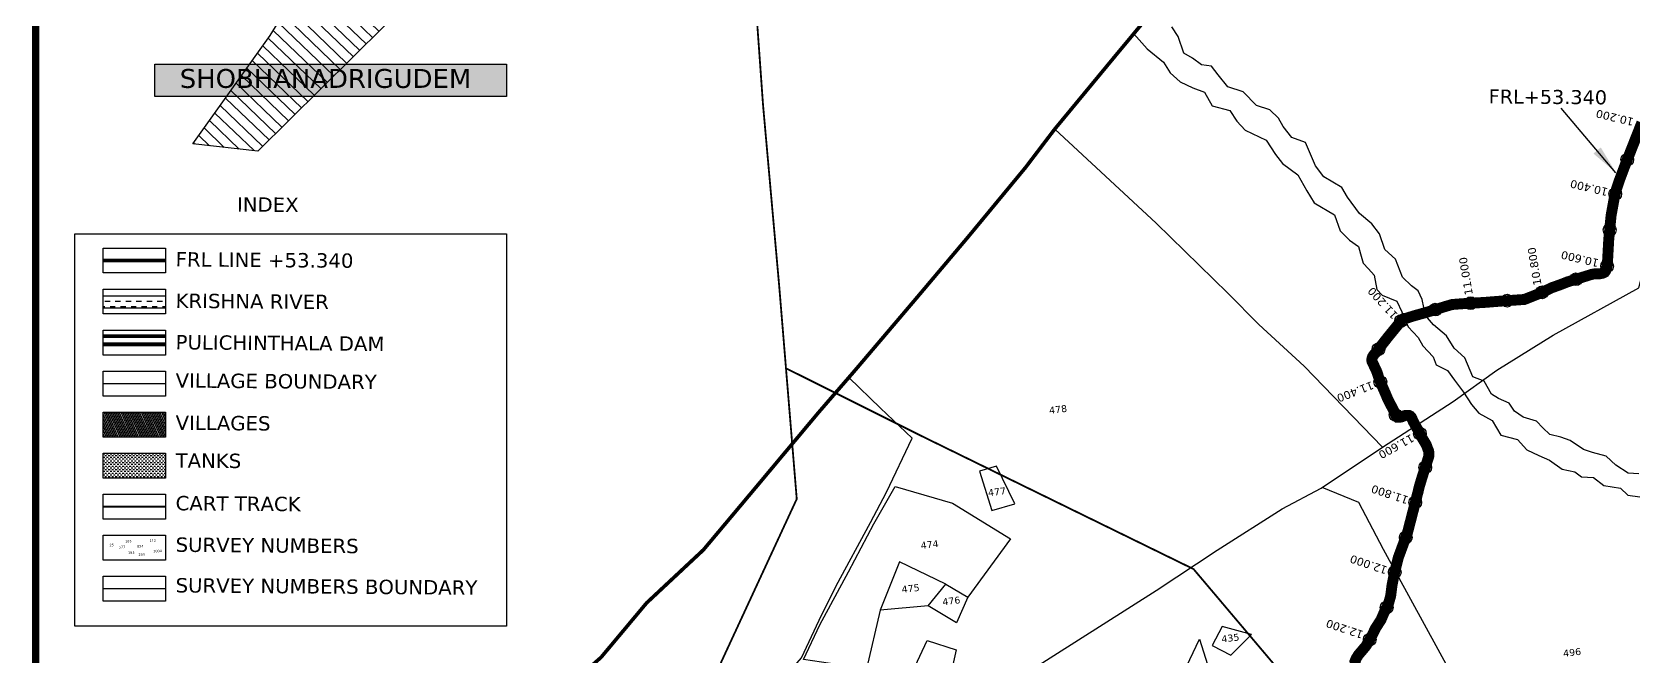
# Model space of a CAD drawing. Header units: inches. Extents: x 390077 to 397592, y 1846625 to 1854066.
# Drawn here: x 390077 to 394482, y 1849865 to 1851581 of the extents above; entities that cross this region are included whole.
import ezdxf

# ---------------------------------------------------------------- set-up
doc = ezdxf.new("R2010")
doc.units = ezdxf.units.IN
doc.header["$MEASUREMENT"] = 0
doc.header["$PDMODE"] = 32
doc.header["$PDSIZE"] = 35
for name, color, linetype in [('BND', 6, 'Continuous'), ('FRL', 3, 'Continuous'), ('NALA', 4, 'Continuous'), ('points', 161, 'Continuous'), ('ROAD', 1, 'Continuous'), ('ROADS', 50, 'Continuous'), ('SY.AREA', 7, 'Continuous'), ('TEXT', 7, 'Continuous'), ('VILLAGE AREA', 1, 'Continuous')]:
    doc.layers.add(name, color=color, linetype=linetype)
doc.styles.get("Standard").update_dxf_attribs({"font": 'verdana.ttf'})
doc.linetypes.add('FENCELINE2', pattern='A,0.25,-0.1,[132,ltypeshp.shx,S=0.1,R=0,X=-0.1,Y=0],-0.1,1', length=1.45)
doc.dimstyles.get("Standard").update_dxf_attribs({"dimtxt": 0.18, "dimasz": 0.18, "dimexe": 0.18, "dimexo": 0.0625, "dimgap": 0.09, "dimtad": 0, "dimtih": 1, "dimtoh": 1, "dimdec": 4, "dimzin": 0, "dimdsep": 46, "dimtxsty": 'Standard', "dimcen": 0.09, "dimadec": 0, "dimazin": 0, "dimtfac": 1, "dimtdec": 4, "dimtofl": 0, "dimtmove": 0, "dimatfit": 3, "dimfxl": 1, "dimtolj": 1, "dimtzin": 0, "dimarcsym": 0})

msp = doc.modelspace()

# ---------------------------------------------------------------- hatches: boundary and pattern name
h = msp.add_hatch(color=2)
h.dxf.hatch_style = 1
h.paths.add_polyline_path([(390414.1, 1851493.4), (391381.7, 1851493.4), (391381.7, 1851404.5), (390414.1, 1851404.5)])
h = msp.add_hatch()
h.set_pattern_fill('DASH', color=4, scale=115.50482)
h.set_pattern_definition([(0, (319645.574, 1496242.185), (14.4381025, 14.4381025), [14.4381025, -14.4381025])])
h.paths.add_polyline_path([(390272.8, 1850856.2), (390272.8, 1850823.4), (390443.8, 1850823.4), (390443.8, 1850856.2)])
h = msp.add_hatch()
h.set_pattern_fill('DASH', color=4, scale=38.501607)
h.set_pattern_definition([(0, (319645.5735, 1496242.185), (4.81270083, 4.81270083), [4.81270083, -4.81270083])])
h.paths.add_polyline_path([(390272.8, 1850424.9), (390272.8, 1850356.4), (390443.8, 1850356.4), (390443.8, 1850424.9)])
at = {"layer": 'VILLAGE AREA'}
h = msp.add_hatch(dxfattribs=at)
h.set_pattern_fill('ANSI31', color=256, scale=200, angle=91.1904, style=0)
h.set_pattern_definition([(136.1904153, (417.437, 59.59), (-17.3065976, -18.0411108), [])])
h.paths.add_polyline_path([(390826.1, 1851726.2), (391133, 1851685.5), (390697.5, 1851254.6), (390518.8, 1851274.4), (390731.6, 1851572)])
at = {"layer": 'VILLAGE AREA', "linetype": 'ByBlock'}
h = msp.add_hatch(dxfattribs=at)
h.set_pattern_fill('ANSI31', color=256, scale=34.168973, angle=68.5464)
h.set_pattern_definition([(113.5464313, (265390.05, 1221433.0734), (-3.91549369, -1.706279376), [])])
h.paths.add_polyline_path([(390443.8, 1850469), (390443.8, 1850537.6), (390272.8, 1850537.6), (390272.8, 1850469)])

# ---------------------------------------------------------------- linework, layer by layer
at = {"color": 0, "const_width": 20}
msp.add_lwpolyline([(390086.8, 1854056.4), (397577.3, 1854056.4), (397577.3, 1846635), (390086.8, 1846635)], close=True, dxfattribs=at)
at = {"color": 2}
msp.add_lwpolyline([(390414.1, 1851493.4), (391381.7, 1851493.4), (391381.7, 1851404.5), (390414.1, 1851404.5)], close=True, dxfattribs=at)
at = {"color": 0}
for points in [[(390194.4, 1851027), (391381.8, 1851027), (391381.8, 1849949.4), (390194.4, 1849949.4)], [(390272.8, 1850988.3), (390443.8, 1850988.3), (390443.8, 1850919.8), (390272.8, 1850919.8)], [(390272.8, 1850875.6), (390443.8, 1850875.6), (390443.8, 1850807.1), (390272.8, 1850807.1)], [(390272.8, 1850763), (390443.8, 1850763), (390443.8, 1850694.4), (390272.8, 1850694.4)], [(390272.8, 1850650.3), (390443.8, 1850650.3), (390443.8, 1850581.7), (390272.8, 1850581.7)], [(390272.8, 1850537.6), (390443.8, 1850537.6), (390443.8, 1850469), (390272.8, 1850469)], [(390272.8, 1850424.9), (390443.8, 1850424.9), (390443.8, 1850356.4), (390272.8, 1850356.4)], [(390272.8, 1850312.2), (390443.8, 1850312.2), (390443.8, 1850243.7), (390272.8, 1850243.7)], [(390272.8, 1850199.5), (390443.8, 1850199.5), (390443.8, 1850131), (390272.8, 1850131)], [(390272.8, 1850086.8), (390443.8, 1850086.8), (390443.8, 1850018.3), (390272.8, 1850018.3)]]:
    msp.add_lwpolyline(points, close=True, dxfattribs=at)
at = {"color": 4, "const_width": 3.85}
for points in [[(390443.8, 1850856.2), (390272.8, 1850856.2)], [(390443.8, 1850823.4), (390272.8, 1850823.4)]]:
    msp.add_lwpolyline(points, dxfattribs=at)
at = {"color": 0, "linetype": 'FENCELINE2', "ltscale": 80, "const_width": 10.3}
for points in [[(390443.8, 1850745.9), (390272.8, 1850745.9)], [(390443.8, 1850723.7), (390272.8, 1850723.7)]]:
    msp.add_lwpolyline(points, dxfattribs=at)
at = {"layer": 'BND', "lineweight": 30}
for points, const_width in [([(390480.7, 1848785.6), (390622, 1848913.9), (390641.5, 1848935.4), (390736.9, 1849024), (390786.5, 1849074.9), (390835, 1849125.3), (391030.8, 1849300.8), (391249, 1849509.8), (391441.6, 1849684.9), (391571.2, 1849802.2), (391641.4, 1849864), (391766.6, 1850013.4), (391922.7, 1850159.1), (392064.6, 1850328), (392239.2, 1850536.4), (392339.2, 1850651.7), (392509.4, 1850851.6), (392650.7, 1851018.8), (392808.4, 1851209.3), (392888.3, 1851314.2), (393059.1, 1851520.5), (393139.3, 1851616.8)], 10), ([(390443.8, 1850616), (390272.8, 1850616)], 3.42)]:
    msp.add_lwpolyline(points, dxfattribs=dict(at, const_width=const_width))
at = {"layer": 'FRL', "color": 84}
for points, const_width in [([(393715.9, 1849843.6), (393714.3, 1849852.7), (393717.9, 1849861.2), (393724, 1849870.9), (393744.2, 1849894.8), (393753.3, 1849909.4), (393761.2, 1849924.1), (393771, 1849944.1), (393786.1, 1849967.4), (393796.7, 1849992.2), (393805.5, 1850008), (393812.6, 1850032.8), (393816.1, 1850061), (393823.2, 1850096.3), (393833.8, 1850138.7), (393858.6, 1850205.7), (393888.3, 1850320.3), (393891.3, 1850333.2), (393895, 1850345.5), (393898.7, 1850357.8), (393917.4, 1850416), (393917.4, 1850420.3), (393917.4, 1850424.4), (393917.4, 1850428.5), (393916.6, 1850432.3), (393914.9, 1850435.5), (393913.3, 1850440), (393912.1, 1850444.1), (393909.9, 1850448.9), (393897.6, 1850469.1), (393890.9, 1850482.3), (393874.7, 1850511.6), (393871.7, 1850518.7), (393869.2, 1850523.8), (393866.8, 1850526.5), (393862.9, 1850528.5), (393861, 1850528.7), (393858.6, 1850528.7), (393854.5, 1850528.7), (393850.1, 1850527.6), (393845.8, 1850525.7), (393842.8, 1850524.6), (393838.7, 1850523.8), (393834.9, 1850523.8), (393834.1, 1850523.8), (393832.2, 1850523.8), (393830.8, 1850523.8), (393829.4, 1850525.2), (393828.1, 1850526.5), (393826.5, 1850529.3), (393825.6, 1850530.6), (393822.1, 1850539.6), (393804.5, 1850573.5), (393797.9, 1850589.4), (393782, 1850625.5), (393775, 1850647.5), (393761.1, 1850677.3), (393760.9, 1850679.6), (393760.9, 1850681.4), (393761.1, 1850684.2), (393762.4, 1850688.8), (393764.7, 1850692.6), (393767, 1850695.8), (393771.5, 1850700.8), (393776, 1850705.3), (393781.3, 1850714.1), (393788.4, 1850722.5), (393804.6, 1850743.1), (393839.8, 1850786.2), (393842.3, 1850789.3), (393846, 1850793.1), (393848.5, 1850794.4), (393856.1, 1850795.6), (393878, 1850802.5), (393910, 1850811.3), (393958.3, 1850826.3), (393981.5, 1850833.2), (394023.5, 1850836.3), (394070.7, 1850838.9), (394126.5, 1850843.3), (394180.2, 1850847), (394198.2, 1850854.1), (394223.6, 1850864.2), (394256.5, 1850879.6), (394280.2, 1850888), (394298.8, 1850895.3), (394365.6, 1850916), (394373.2, 1850917.3), (394386.6, 1850917.3), (394395.1, 1850919.1), (394401, 1850921.8), (394404.1, 1850926.3), (394405.9, 1850932.1), (394407.7, 1850938.8), (394408.6, 1850946.9), (394409.5, 1850962.5), (394412.3, 1851013.2), (394418.7, 1851077.6), (394427.8, 1851128.2), (394433, 1851149), (394440.8, 1851172.4), (394456.4, 1851213.9), (394503.3, 1851332.6)], 30), ([(390443.8, 1850954.1), (390272.8, 1850954.1)], 10.3)]:
    msp.add_lwpolyline(points, dxfattribs=dict(at, const_width=const_width))
at = {"layer": 'FRL', "color": 82}
msp.add_lwpolyline([(394503.3, 1851332.6), (394456.4, 1851213.9), (394440.8, 1851172.4), (394433, 1851149), (394427.8, 1851128.2), (394418.7, 1851077.6), (394412.3, 1851013.2), (394409.5, 1850962.5), (394408.6, 1850946.9), (394407.7, 1850938.8), (394405.9, 1850932.1), (394404.1, 1850926.3), (394401, 1850921.8), (394395.1, 1850919.1), (394386.6, 1850917.3), (394373.2, 1850917.3), (394365.6, 1850916), (394298.8, 1850895.3), (394280.2, 1850888), (394256.5, 1850879.6), (394223.6, 1850864.2), (394198.2, 1850854.1), (394180.2, 1850847), (394126.5, 1850843.3), (394070.7, 1850838.9), (394023.5, 1850836.3), (393981.5, 1850833.2), (393958.3, 1850826.3), (393910, 1850811.3), (393878, 1850802.5), (393856.1, 1850795.6), (393848.5, 1850794.4), (393846, 1850793.1), (393842.3, 1850789.3), (393839.8, 1850786.2), (393804.6, 1850743.1), (393788.4, 1850722.5), (393781.3, 1850714.1), (393776, 1850705.3), (393771.5, 1850700.8), (393767, 1850695.8), (393764.7, 1850692.6), (393762.4, 1850688.8), (393761.1, 1850684.2), (393760.9, 1850681.4), (393760.9, 1850679.6), (393761.1, 1850677.3), (393775, 1850647.5), (393782, 1850625.5), (393797.9, 1850589.4), (393804.5, 1850573.5), (393822.1, 1850539.6), (393825.6, 1850530.6), (393826.5, 1850529.3), (393828.1, 1850526.5), (393829.4, 1850525.2), (393830.8, 1850523.8), (393832.2, 1850523.8), (393834.1, 1850523.8), (393834.9, 1850523.8), (393838.7, 1850523.8), (393842.8, 1850524.6), (393845.8, 1850525.7), (393850.1, 1850527.6), (393854.5, 1850528.7), (393858.6, 1850528.7), (393861, 1850528.7), (393862.9, 1850528.5), (393866.8, 1850526.5), (393869.2, 1850523.8), (393871.7, 1850518.7), (393874.7, 1850511.6), (393890.9, 1850482.3), (393897.6, 1850469.1), (393909.9, 1850448.9), (393912.1, 1850444.1), (393913.3, 1850440), (393914.9, 1850435.5), (393916.6, 1850432.3), (393917.4, 1850428.5), (393917.4, 1850424.4), (393917.4, 1850420.3), (393917.4, 1850416), (393898.7, 1850357.8), (393895, 1850345.5), (393891.3, 1850333.2), (393888.3, 1850320.3), (393858.6, 1850205.7), (393833.8, 1850138.7), (393823.2, 1850096.3), (393816.1, 1850061), (393812.6, 1850032.8), (393805.5, 1850008), (393796.7, 1849992.2), (393786.1, 1849967.4), (393771, 1849944.1), (393761.2, 1849924.1), (393753.3, 1849909.4), (393744.2, 1849894.8), (393724, 1849870.9), (393717.9, 1849861.2)], dxfattribs=at)
at = {"layer": 'NALA'}
for points in [[(394494.7, 1850368.4), (394465.6, 1850369.9), (394431.9, 1850391.7), (394405, 1850416.6), (394367.6, 1850427.1), (394342.8, 1850434.9), (394305.8, 1850459.2), (394280.8, 1850469.1), (394250.3, 1850476.2), (394230.7, 1850494.7), (394213.8, 1850512.4), (394177.1, 1850523.8), (394153.4, 1850540.3), (394138.4, 1850562.3), (394109.3, 1850575.3), (394089.8, 1850587.3), (394069.6, 1850622.4), (394038.5, 1850634.4), (394016.7, 1850686.3), (393987.3, 1850713.7), (393965.9, 1850747.2), (393930.4, 1850777.4), (393908.5, 1850802.9), (393899.5, 1850846.5), (393887.8, 1850871), (393869.6, 1850884), (393845.5, 1850908.3), (393825.7, 1850957.8), (393796.4, 1850984.5), (393781.8, 1851027.4), (393761, 1851055.1), (393727.2, 1851083.4), (393693.6, 1851127.6), (393677.9, 1851154.3), (393628.8, 1851183.6), (393605.6, 1851213.9), (393578.2, 1851277.7), (393541.1, 1851291.9), (393517.2, 1851322.1), (393504.2, 1851345), (393480.2, 1851367.9), (393444.1, 1851380), (393407, 1851417.3), (393364.9, 1851430.9), (393338.4, 1851463.7), (393320.3, 1851487.4), (393292.3, 1851491.9), (393267.8, 1851509.8), (393243.7, 1851523.5), (393228, 1851569.1), (393210.9, 1851595.9)], [(393106.1, 1851577), (393143.2, 1851535.8), (393188.2, 1851498.8), (393206.2, 1851469.3), (393233.8, 1851444.5), (393269, 1851428.7), (393300.9, 1851416), (393322.1, 1851379.2), (393369.9, 1851366.3), (393389.5, 1851336.3), (393412.7, 1851311.7), (393470.3, 1851284.2), (393496.1, 1851244.8), (393515, 1851220.4), (393557.1, 1851189.5), (393581.6, 1851145.1), (393602.2, 1851112.3), (393658.2, 1851079.5), (393673.8, 1851035.3), (393699.3, 1851010.3), (393723.9, 1850992.4), (393729.2, 1850972.1), (393736.7, 1850946.3), (393751.9, 1850930.9), (393766.9, 1850914), (393774.7, 1850874.6), (393788.9, 1850859), (393829.9, 1850842.4), (393842.9, 1850813), (393860.3, 1850771.9), (393888.5, 1850742.1), (393900.6, 1850719.8), (393929.6, 1850689.5), (393937.4, 1850667.4), (393968.9, 1850651.8), (393988.2, 1850625.5), (394013.2, 1850592.5), (394034.8, 1850558.4), (394055, 1850534.9), (394092.1, 1850514.9), (394115.1, 1850474.5), (394161.4, 1850462.1), (394187.3, 1850434.3), (394220.3, 1850418.2), (394248.9, 1850406), (394283.8, 1850380.7), (394319.3, 1850373.5), (394336.9, 1850359.8), (394370.3, 1850358.1), (394399, 1850336.4), (394444.8, 1850328.3), (394465.1, 1850309.9), (394497.4, 1850305.2)]]:
    msp.add_lwpolyline(points, dxfattribs=at)
at = {"layer": 'points'}
for p in [(394463.2, 1851231), (394430, 1851136.8), (394414.8, 1851038.1), (394407.6, 1850938.4), (394228.7, 1850866.6), (394321.9, 1850902.5), (393935.2, 1850819.1), (394032.9, 1850836.8), (394132.7, 1850843.7), (393841.2, 1850788), (393778.8, 1850709.9), (393784.2, 1850620.5), (393826.1, 1850529.8), (393893, 1850478.2), (393907.7, 1850385.7), (393880.3, 1850289.6), (393853.9, 1850193.2), (393823.7, 1850098), (393801.6, 1850001), (393755.1, 1849912.7)]:
    msp.add_point(p, dxfattribs=at)
at = {"layer": 'ROAD'}
msp.add_lwpolyline([(391923.3, 1848673.1), (391960.1, 1848699.8), (392029.4, 1848752.2), (392041.4, 1848774.5), (392051.8, 1848810.8), (392054.9, 1848874.6), (392053.6, 1848969.8), (392042.7, 1849071.3), (392039.2, 1849135.6), (391966, 1849346.2), (391918.7, 1849493.8), (391953.6, 1849585.3), (391994.2, 1849626.3), (392144.3, 1849806.5), (392193, 1849862.9), (392241.2, 1849965.8), (392287.8, 1850060.4), (392382.7, 1850234.8), (392426.3, 1850318), (392496.5, 1850466.4), (392409.5, 1850548.8), (392322.6, 1850632.5)], dxfattribs=at)
at = {"layer": 'ROAD', "color": 0}
msp.add_lwpolyline([(390443.8, 1850052.6), (390272.8, 1850052.6)], dxfattribs=at)
at = {"layer": 'ROADS', "color": 40, "const_width": 5}
for points in [[(392523.8, 1854056.4), (392374.3, 1853914.2), (392065, 1853607.8), (392020.2, 1853556.6), (391952.2, 1853223.1), (391889.6, 1852897), (391981.3, 1852365.6), (392039.8, 1852013.1), (392063, 1851713.2), (392086.8, 1851381.1), (392131.2, 1850884.4), (392179.5, 1850299), (391957.3, 1849819.8), (391570, 1849005.5), (391291.9, 1848497.8), (391199.2, 1848145.1), (391160.6, 1848062.2), (390934.9, 1847680.8), (390705, 1847293.3), (390467.5, 1847071.8), (390306.7, 1846830.6), (390240.4, 1846694.7), (390208.5, 1846635)], [(394497.2, 1848360.4), (394259.1, 1848441.7), (394269.1, 1849035.7), (393922, 1849394.6), (393501.7, 1849833.3), (393270.6, 1850106.4), (392520.1, 1850473.2), (392151.4, 1850657.3)], [(390443.8, 1850277.9), (390272.8, 1850277.9)]]:
    msp.add_lwpolyline(points, dxfattribs=at)
at = {"layer": 'SY.AREA'}
for points in [[(393790.4, 1850441.4), (393984, 1850566.5), (394104.6, 1850653), (394259.8, 1850748.9), (394494.8, 1850879.2), (394537.3, 1851042.5), (394560.4, 1851128.2), (394608.2, 1851315.9), (394636.9, 1851412.5), (394665.1, 1851559.3), (394709.6, 1851765.6), (394741.2, 1851953.7), (394757.6, 1852050.3), (394776, 1852186.7), (394629.9, 1852172.6), (394355.1, 1852145.6), (394293.2, 1852137), (394218.9, 1852130.8), (393935.5, 1852110.5), (393640.2, 1852114.8)], [(392169.3, 1849608.9), (392375.7, 1849675.5), (392588, 1849748.4), (392491, 1849810.5), (392538.2, 1849910.5), (392617.8, 1849884.4), (392588, 1849748.4), (392808.3, 1849819.4), (393167.9, 1850047.6), (393335.2, 1850158.3), (393514.2, 1850271.6), (393621.7, 1850329.1), (393790.4, 1850441.4), (393574.4, 1850664.2), (393450.3, 1850778.6), (393364.7, 1850864.1), (393167.6, 1851056.5), (392889, 1851315.1)], [(392682, 1850375.8), (392716.3, 1850267.4), (392779.1, 1850285.6), (392729.1, 1850389.4), (392682, 1850375.8)], [(392540.8, 1850005.6), (392409.1, 1849993.3), (392371.6, 1849832.6), (392198.4, 1849858.1), (392243.4, 1849953.2), (392321.6, 1850098.8), (392391.7, 1850231.2), (392449.7, 1850333.5), (392607.6, 1850287.8), (392767.4, 1850190), (392650, 1850028.9)], [(394164.1, 1849356.5), (394124.2, 1849526.6), (394102, 1849575.8), (393980.3, 1849816.7), (393792.6, 1850160.3), (393725.3, 1850289.2), (393623.9, 1850330.5)], [(392589.5, 1850064.9), (392462.2, 1850126.1), (392409.1, 1849993.3)], [(392650, 1850028.9), (392618.4, 1849958.5), (392540.8, 1850005.6), (392589.5, 1850064.9), (392650, 1850028.9)], [(393234.2, 1849802.2), (393286.9, 1849913.6), (393337.2, 1849754.4)], [(393349, 1849948.6), (393322.2, 1849896.4), (393372.8, 1849870.3), (393429.7, 1849927.1), (393349, 1849948.6)]]:
    msp.add_lwpolyline(points, dxfattribs=at)
at = {"layer": 'SY.AREA', "linetype": 'ByBlock'}
msp.add_lwpolyline([(390826.1, 1851726.2), (391133, 1851685.5), (390697.5, 1851254.6), (390518.8, 1851274.4), (390731.6, 1851572), (390826.1, 1851726.2)], dxfattribs=at)

# ---------------------------------------------------------------- texts
at = {"layer": 'points', "color": 1}
for s, rotation, p in [('10.200', 166.6067, (394482.9, 1851344.6)), ('10.400', 166.6067, (394411.9, 1851152)), ('10.800', 99.3314, (394227.4, 1850887.6)), ('10.600', 166.6067, (394386.8, 1850956.7)), ('11.000', 99.3314, (394038.7, 1850860.8)), ('11.200', 132.1772, (393834.3, 1850805.1)), ('11.400', 201.503, (393760.4, 1850623.1)), ('11.600', 208.9505, (393869, 1850478.3)), ('11.800', 161.4606, (393863.7, 1850305)), ('12.000', 161.4606, (393805.4, 1850112.6)), ('12.200', 161.4606, (393739.6, 1849935.4))]:
    msp.add_text(s, height=22, rotation=rotation, dxfattribs=at).set_placement(p)
at = {"layer": 'TEXT', "color": 5}
msp.add_text('SHOBHANADRIGUDEM', height=51.893, dxfattribs=at).set_placement((390482.9, 1851428.1))
msp.add_text('FRL+53.340', height=38.49, rotation=359.5381, dxfattribs=at).set_placement((394081.9, 1851385.5))
at = {"layer": 'TEXT', "color": 0}
for s, height, p in [('INDEX', 39.47, (390640.2, 1851088.5)), ('FRL LINE +53.340', 39.472, (390471.4, 1850937.8)), ('KRISHNA RIVER', 39.472, (390471.4, 1850823.9)), ('PULICHINTHALA DAM', 39.472, (390471.4, 1850710.1)), ('VILLAGE BOUNDARY', 39.472, (390471.4, 1850605.1)), ('VILLAGES', 39.47, (390471.4, 1850489)), ('TANKS', 39.47, (390471.4, 1850385.3)), ('CART TRACK', 39.47, (390471.4, 1850268)), ('SURVEY NUMBERS', 39.472, (390471.4, 1850154)), ('SURVEY NUMBERS BOUNDARY', 39.472, (390471.4, 1850042.4))]:
    msp.add_text(s, height=height, rotation=359.5381, dxfattribs=at).set_placement(p)
at = {"layer": 'TEXT'}
for s, height, rotation, p in [('478', 18.93, 7.034, (392874.5, 1850532.7)), ('477', 18.93, 7.034, (392706.6, 1850306.5)), ('25', 6.69, 1.2022, (390289.8, 1850169.1)), ('183', 6.69, 1.2022, (390332.9, 1850179.2)), ('112', 6.69, 1.2022, (390400.1, 1850181.2)), ('474', 18.93, 7.034, (392521.3, 1850161.5)), ('577', 6.69, 1.2022, (390315.5, 1850163.5)), ('183', 6.69, 1.2022, (390341.1, 1850148.7)), ('854', 6.69, 1.2022, (390365.7, 1850165.8)), ('203', 6.69, 1.2022, (390369.6, 1850142.7)), ('1004', 6.69, 1.2022, (390410.2, 1850152.5)), ('475', 18.93, 7.034, (392469.1, 1850040.9)), ('476', 18.93, 7.034, (392581, 1850006.7)), ('435', 18.93, 7.034, (393348.4, 1849904.7)), ('496', 18.93, 7.034, (394288, 1849865.2))]:
    msp.add_text(s, height=height, rotation=rotation, dxfattribs=at).set_placement(p)

# ---------------------------------------------------------------- leaders
at = {"color": 5}
msp.add_leader([(394432, 1851195.2), (394281.8, 1851372.1)], dimstyle='Standard', override={"dimasz": 80, "dimgap": 0.09, "dimtad": 0}, dxfattribs=at)

doc.saveas('drawing.dxf')
